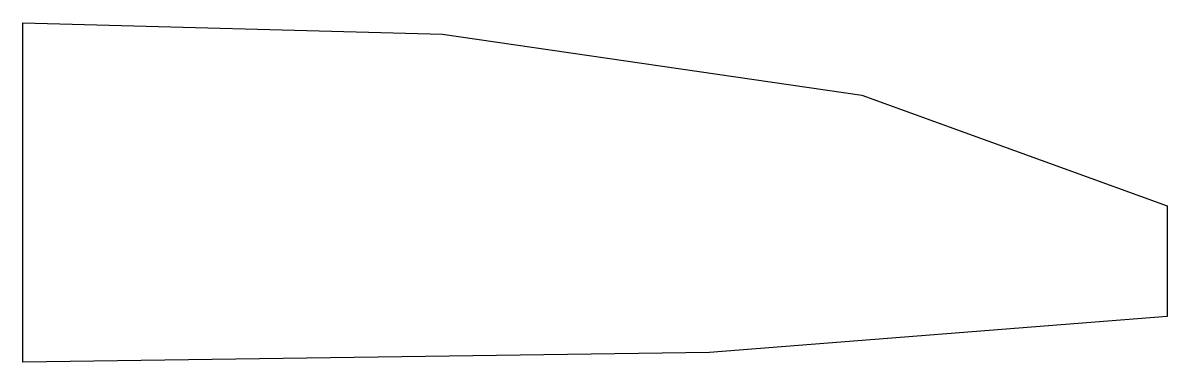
# Model space of a CAD drawing. Header units: millimetres. Extents: x 0 to 60, y 0 to 17.8.
import ezdxf

# ---------------------------------------------------------------- set-up
doc = ezdxf.new("R2010")
doc.units = ezdxf.units.MM

msp = doc.modelspace()

# ---------------------------------------------------------------- linework, layer by layer
for p, q in [((0, 0), (0, 17.8)), ((0, 17.8), (22, 17.2)), ((22, 17.2), (44, 14)), ((44, 14), (60, 8.2)), ((60, 8.2), (60, 2.4)), ((60, 2.4), (36, 0.5)), ((36, 0.5), (0, 0))]:
    msp.add_line(p, q)

doc.saveas('drawing.dxf')
